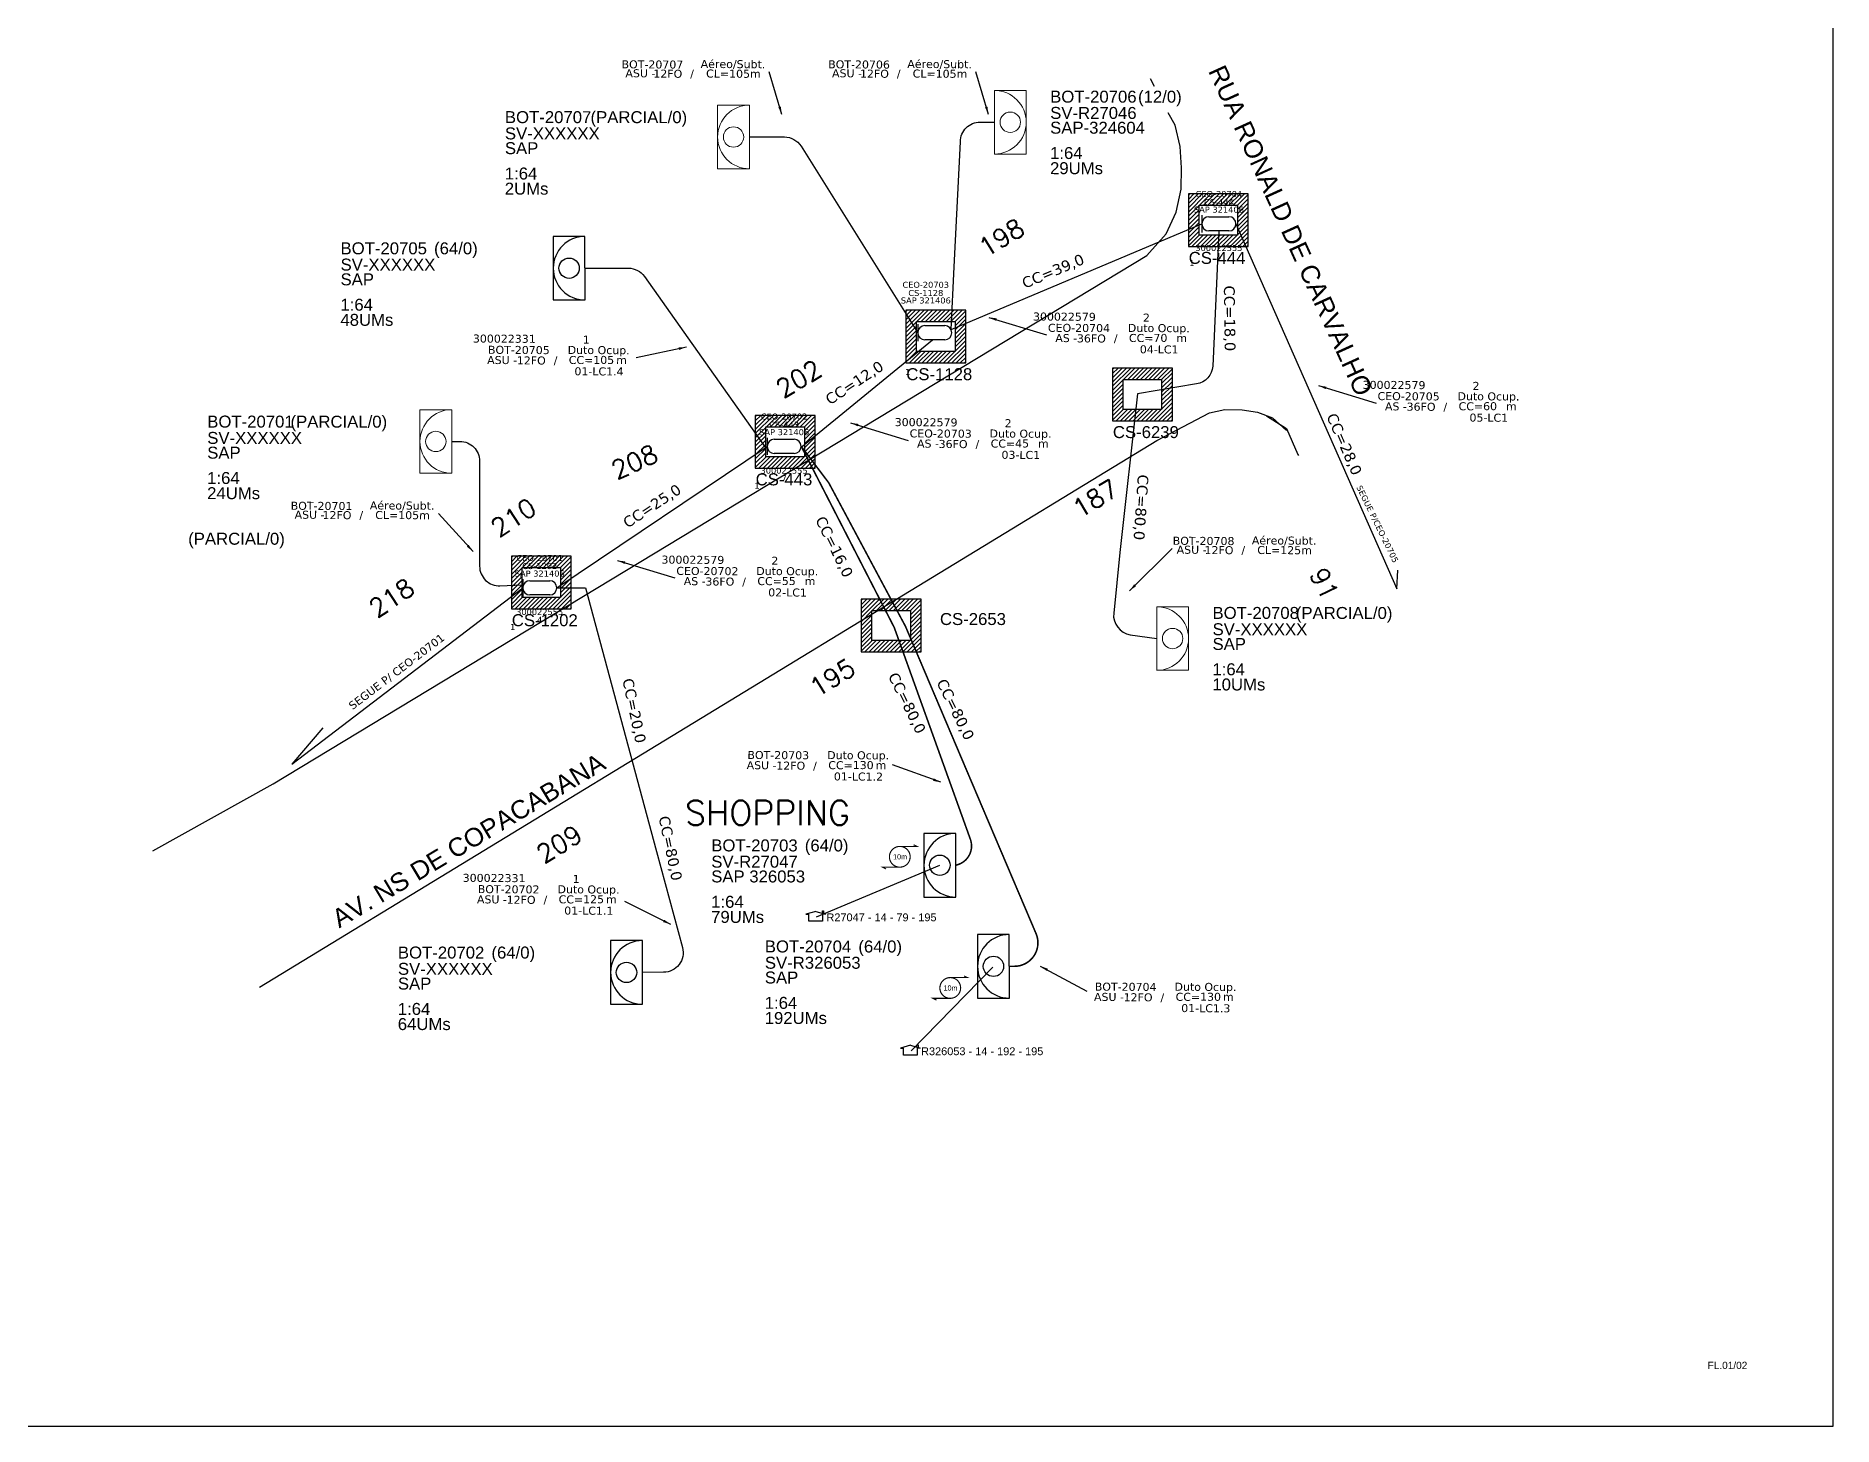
# Model space of a CAD drawing. Header units: metres. Extents: x -1286 to 459, y -500 to 94.
# Drawn here: x -903.9 to -445.1, y -499.8 to -144.8 of the extents above; entities that cross this region are included whole.
import ezdxf
from ezdxf.enums import TextEntityAlignment as Align

# ---------------------------------------------------------------- set-up
doc = ezdxf.new("R2010")
doc.units = ezdxf.units.M
doc.layers.add('DROP DE CLIENTE', color=140, linetype='Continuous', plot=False)
for name, color, linetype in [('Folga', 1, 'Continuous'), ('surveys', 7, 'Continuous'), ('surveys legendas', 7, 'Continuous')]:
    doc.layers.add(name, color=color, linetype=linetype)
doc.styles.add('ARIAL', font='arial.ttf')
doc.styles.add('ROMANS', font='romans.shx')
doc.styles.add('siredit', font='verdana.ttf')
doc.linetypes.add('FENCELINE1', pattern='A,0.25,-0.1,[133,ltypeshp.shx,S=0.1,R=0,X=-0.1,Y=0],-0.1,1', length=1.45)
doc.dimstyles.new('CC', dxfattribs={"dimtxt": 0.8, "dimasz": 2, "dimexe": 0.18, "dimexo": 0.0625, "dimgap": 0.09, "dimtad": 0, "dimdec": 0, "dimrnd": 1, "dimzin": 0, "dimdsep": 46, "dimtxsty": 'siredit', "dimblk": 'NONE', "dimcen": 0, "dimse1": 1, "dimse2": 1, "dimsd1": 1, "dimsd2": 1, "dimclrt": 7, "dimadec": 0, "dimazin": 0, "dimtfac": 1, "dimtdec": 0, "dimtofl": 0, "dimtmove": 0, "dimatfit": 3, "dimfxl": 0, "dimtolj": 1, "dimtzin": 0, "dimarcsym": 0})

# ---------------------------------------------------------------- blocks, each defined once
blk = doc.blocks.new('*X6')
at = {"color": 0, "linetype": 'Continuous'}
for p, q in [((-1.25, 0.34099), (-0.49099, 1.1)), ((-1.25, 0.517767), (-0.667767, 1.1)), ((-1.25, 0.694544), (-0.844544, 1.1)), ((-1.25, 0.87132), (-1.02132, 1.1)), ((-1.25, 1.048097), (-1.198097, 1.1)), ((-0.789214, 0.625), (-0.314214, 1.1)), ((-0.612437, 0.625), (-0.137437, 1.1)), ((-0.43566, 0.625), (0.03934, 1.1)), ((-0.258883, 0.625), (0.216117, 1.1)), ((-0.082107, 0.625), (0.392893, 1.1)), ((0.09467, 0.625), (0.56967, 1.1)), ((0.271447, 0.625), (0.746447, 1.1)), ((0.448223, 0.625), (0.923223, 1.1)), ((0.625, 0.625), (1.1, 1.1)), ((0.801777, 0.625), (1.25, 1.073223)), ((0.8035, 0.449947), (1.25, 0.896447)), ((-1.25, 0.164214), (-0.8035, 0.610714)), ((-1.25, -0.012563), (-0.8035, 0.433937)), ((-1.25, -0.18934), (-0.8035, 0.25716)), ((-1.25, -0.366117), (-0.8035, 0.080383)), ((0.8035, 0.27317), (1.25, 0.71967)), ((0.8035, 0.096393), (1.25, 0.542893)), ((0.8035, -0.080383), (1.25, 0.366117)), ((0.8035, -0.25716), (1.25, 0.18934)), ((0.8035, -0.433937), (1.25, 0.012563)), ((-1.25, -0.542893), (-0.8035, -0.096393)), ((-1.25, -0.71967), (-0.8035, -0.27317)), ((-1.25, -0.896447), (-0.8035, -0.449947)), ((-1.25, -1.073223), (-0.801777, -0.625)), ((-1.1, -1.1), (-0.625, -0.625)), ((-0.923223, -1.1), (-0.448223, -0.625)), ((-0.746447, -1.1), (-0.271447, -0.625)), ((-0.56967, -1.1), (-0.09467, -0.625)), ((-0.392893, -1.1), (0.082107, -0.625)), ((-0.216117, -1.1), (0.258883, -0.625)), ((-0.03934, -1.1), (0.43566, -0.625)), ((0.137437, -1.1), (0.612437, -0.625)), ((0.314214, -1.1), (0.789214, -0.625)), ((0.49099, -1.1), (1.25, -0.34099)), ((0.667767, -1.1), (1.25, -0.517767)), ((0.8035, -0.610714), (1.25, -0.164214)), ((0.844544, -1.1), (1.25, -0.694544)), ((1.02132, -1.1), (1.25, -0.87132)), ((1.198097, -1.1), (1.25, -1.048097))]:
    blk.add_line(p, q, dxfattribs=at)
blk = doc.blocks.new('_None')
blk = doc.blocks.new('A$C07E14978')
at = {"layer": 'Folga', "color": 0, "const_width": 0.146}
blk.add_lwpolyline([(2.23, 2.92, 1.000012), (2.23, 0.28, 0.999978)], format="xyb", close=True, dxfattribs=at)
at = {"layer": 'Folga', "color": 0, "const_width": 0.137}
for points in [[(2.23, 2.92), (4.42, 2.92), (3.98, 3.13)], [(2.23, 0.28), (0.03, 0.28), (0.47, 0.06)]]:
    blk.add_lwpolyline(points, dxfattribs=at)
at = {"layer": 'Folga', "color": 0}
blk.add_text('10m', height=0.659, dxfattribs=at).set_placement((1.38, 1.27))

msp = doc.modelspace()

# ---------------------------------------------------------------- linework, layer by layer
at = {"linetype": 'Continuous'}
for p, q in [((-609.68, -185.17), (-609.68, -198.61)), ((-594.41, -185.17), (-609.68, -185.17)), ((-606.95, -195.7), (-606.95, -188.07)), ((-606.95, -188.07), (-597.14, -188.07)), ((-597.14, -188.07), (-597.14, -195.7)), ((-594.41, -198.61), (-594.41, -185.17)), ((-597.14, -195.7), (-606.95, -195.7)), ((-609.68, -198.61), (-594.41, -198.61)), ((-681.8, -214.86), (-681.8, -228.3)), ((-666.52, -214.86), (-681.8, -214.86)), ((-666.52, -228.3), (-666.52, -214.86)), ((-679.07, -225.4), (-679.07, -217.76)), ((-679.07, -217.76), (-669.25, -217.76)), ((-669.25, -217.76), (-669.25, -225.4)), ((-681.8, -228.3), (-666.52, -228.3)), ((-669.25, -225.4), (-679.07, -225.4)), ((-629.04, -229.64, 51.04), (-629.04, -243.08, 51.04)), ((-613.77, -229.64, 51.04), (-629.04, -229.64, 51.04)), ((-626.32, -240.18, 51.04), (-626.32, -232.55, 51.04)), ((-626.32, -232.55, 51.04), (-616.5, -232.55, 51.04)), ((-616.5, -232.55, 51.04), (-616.5, -240.18, 51.04)), ((-613.77, -243.08, 51.04), (-613.77, -229.64, 51.04)), ((-720.26, -241.73), (-720.26, -255.17)), ((-704.99, -241.73), (-720.26, -241.73)), ((-704.99, -255.17), (-704.99, -241.73)), ((-629.04, -243.08, 51.04), (-613.77, -243.08, 51.04)), ((-616.5, -240.18, 51.04), (-626.32, -240.18, 51.04)), ((-717.53, -252.27), (-717.53, -244.63)), ((-717.53, -244.63), (-707.71, -244.63)), ((-707.71, -244.63), (-707.71, -252.27)), ((-707.71, -252.27), (-717.53, -252.27)), ((-720.26, -255.17), (-704.99, -255.17)), ((-782.53, -277.69), (-782.53, -291.12)), ((-767.25, -277.69), (-782.53, -277.69)), ((-767.25, -291.12), (-767.25, -277.69)), ((-779.8, -288.22), (-779.8, -280.59)), ((-779.8, -280.59), (-769.98, -280.59)), ((-769.98, -280.59), (-769.98, -288.22)), ((-769.98, -288.22), (-779.8, -288.22)), ((-693.2, -288.68), (-693.2, -302.12)), ((-677.93, -288.68), (-693.2, -288.68)), ((-677.93, -302.12), (-677.93, -288.68)), ((-782.53, -291.12), (-767.25, -291.12)), ((-690.47, -299.21), (-690.47, -291.58)), ((-690.47, -291.58), (-680.66, -291.58)), ((-680.66, -291.58), (-680.66, -299.21)), ((-693.2, -302.12), (-677.93, -302.12)), ((-680.66, -299.21), (-690.47, -299.21))]:
    msp.add_line(p, q, dxfattribs=at)
for p, q in [((-604.42, -190.99), (-599.33, -190.99)), ((-599.33, -194.62), (-604.42, -194.62)), ((-777.84, -283.94), (-772.75, -283.94)), ((-772.75, -287.56), (-777.84, -287.56))]:
    msp.add_line(p, q)
at = {"color": 7}
for p, q in [((-676.97, -218.79), (-671.88, -218.79)), ((-671.88, -222.42), (-676.97, -222.42))]:
    msp.add_line(p, q, dxfattribs=at)
at = {"color": 5}
for p, q in [((-715.43, -247.82), (-710.35, -247.82)), ((-710.35, -251.45), (-715.43, -251.45))]:
    msp.add_line(p, q, dxfattribs=at)
for points in [[(-1286.07, -499.81), (-445.07, -499.81), (-445.07, 94.19), (-1286.07, 94.19)], [(-763.75, -196.01), (-771.85, -196.01), (-771.85, -212.25), (-763.73, -212.24)], [(-749.1, -375.84), (-757.21, -375.84), (-757.2, -392.08), (-749.08, -392.07)]]:
    msp.add_lwpolyline(points, close=True)
at = {"color": 3, "elevation": 127.98}
for points in [[(-618.37, -157.71), (-619.37, -155.74)], [(-874.08, -352.88), (-843.33, -335.84), (-620.28, -200.89), (-615.37, -195.35), (-612.83, -189.84), (-611.55, -183.93), (-611.42, -178.52), (-611.74, -173.07), (-613.05, -167.63), (-614.84, -164.48)], [(-846.84, -387.7), (-617.77, -248.15), (-604.29, -241.08), (-600.41, -240.18), (-595.91, -240.27), (-592, -240.9), (-588.24, -242.37), (-584.61, -245.56)]]:
    msp.add_lwpolyline(points, dxfattribs=at)
at = {"color": 7, "lineweight": 18}
msp.add_lwpolyline([(-651.09, -174.98), (-651.1, -158.74), (-659.22, -158.75), (-659.2, -174.99)], close=True, dxfattribs=at)
at = {"lineweight": 18}
for points in [[(-729.87, -178.75), (-729.89, -162.51), (-721.77, -162.51), (-721.76, -178.74)], [(-771.85, -212.25), (-771.86, -196.01), (-763.75, -196.01), (-763.73, -212.24)], [(-805.88, -256.5), (-805.9, -240.27), (-797.78, -240.26), (-797.77, -256.5)], [(-609.63, -306.81), (-609.65, -290.58), (-617.76, -290.59), (-617.75, -306.82)], [(-757.2, -392.08), (-757.21, -375.84), (-749.1, -375.84), (-749.08, -392.07)], [(-663.51, -390.53), (-663.52, -374.29), (-655.4, -374.29), (-655.39, -390.52)]]:
    msp.add_lwpolyline(points, close=True, dxfattribs=at)
at = {"linetype": 'FENCELINE1', "ltscale": 7}
for points in [[(-669.49, -203.82), (-667.89, -171.83, -0.417005), (-662.84, -166.83), (-659.21, -166.87)], [(-721.77, -170.62), (-712.82, -170.62, -0.258504), (-708.58, -172.97), (-689.43, -203.58)], [(-601.88, -194.62), (-603.44, -229.13, -0.345059), (-607.59, -233.69), (-622.71, -236.24), (-627.17, -276.72)], [(-763.74, -204.12), (-752.67, -204.12, -0.243337), (-748.59, -206.23), (-728.43, -234.72)], [(-797.77, -248.38), (-795.66, -248.38, -0.414214), (-790.66, -253.38), (-790.66, -274.33)], [(-790.66, -274.33), (-790.66, -280.23, 0.426232), (-785.45, -285.23), (-779.8, -284.99)], [(-627.17, -276.72), (-628.75, -292.23, 0.403117), (-624.5, -297.72), (-617.76, -298.71)], [(-745.48, -353.06), (-738.87, -377.64, -0.492729), (-743.69, -383.94), (-749.09, -383.95)]]:
    msp.add_lwpolyline(points, format="xyb", dxfattribs=at)
for points in [[(-606.23, -190.62), (-606.23, -194.99)], [(-779.66, -283.56), (-779.66, -287.94)]]:
    msp.add_lwpolyline(points)
for points in [[(-670.26, -219.8), (-606.23, -192.8)], [(-597.52, -192.8), (-556.45, -285.99), (-556.16, -281.25)], [(-689.43, -203.58), (-678.79, -220.61)], [(-670.26, -219.8), (-669.49, -203.82)], [(-708.67, -249.96), (-675.03, -222.42)], [(-728.43, -234.72), (-717.53, -250.12)], [(-770.94, -285.75), (-717.25, -249.63)], [(-830.68, -321.54), (-838.62, -330.81), (-779.66, -285.75)], [(-770.94, -285.75), (-763.6, -285.75), (-745.48, -353.06)]]:
    msp.add_lwpolyline(points, dxfattribs=at)
at = {"color": 7}
msp.add_lwpolyline([(-678.79, -218.42), (-678.79, -222.79)], dxfattribs=at)
at = {"elevation": 127.98}
msp.add_lwpolyline([(-589.71, -241.8), (-584.61, -245.03), (-581.7, -251.72), (-581.57, -252)], dxfattribs=at)
at = {"color": 5}
msp.add_lwpolyline([(-717.25, -247.45), (-717.25, -251.82)], dxfattribs=at)
at = {"color": 1, "linetype": 'FENCELINE1', "ltscale": 7, "const_width": 0.4}
for points in [[(-708.53, -249.63), (-684.78, -295.89), (-674.87, -323.46)], [(-708.53, -249.63), (-701.5, -258.95), (-681.89, -295.64), (-662.15, -342.12)]]:
    msp.add_lwpolyline(points, dxfattribs=at)
for points in [[(-674.87, -323.46), (-665.34, -349.97, -0.431248), (-668.62, -356.46), (-669.08, -356.6)], [(-662.15, -342.12), (-648.57, -374.06, -0.537444), (-654.1, -382.4), (-655.4, -382.4)]]:
    msp.add_lwpolyline(points, format="xyb", dxfattribs=at)
at = {"color": 1, "lineweight": 18}
msp.add_lwpolyline([(-677.19, -364.72), (-677.21, -348.49), (-669.09, -348.48), (-669.07, -364.71)], close=True, dxfattribs=at)
at = {"color": 1}
for points in [[(-669.09, -348.48), (-677.21, -348.49), (-677.19, -364.72), (-669.07, -364.71)], [(-655.4, -374.29), (-663.52, -374.29), (-663.51, -390.53), (-655.39, -390.52)]]:
    msp.add_lwpolyline(points, close=True, dxfattribs=at)
at = {"color": 7, "lineweight": 18}
msp.add_circle((-655.15, -166.87), 2.6, dxfattribs=at)
at = {"lineweight": 18}
for centre in [(-725.82, -170.63), (-767.8, -204.13), (-801.83, -248.38), (-613.7, -298.7), (-659.45, -382.41), (-753.15, -383.96)]:
    msp.add_circle(centre, 2.6, dxfattribs=at)
for centre in [(-767.8, -204.13), (-753.15, -383.96)]:
    msp.add_circle(centre, 2.6)
at = {"color": 1, "lineweight": 18}
msp.add_circle((-673.14, -356.6), 2.6, dxfattribs=at)
at = {"color": 1}
for centre in [(-673.14, -356.6), (-659.45, -382.41)]:
    msp.add_circle(centre, 2.6, dxfattribs=at)
at = {"color": 7, "lineweight": 18}
msp.add_arc((-659.21, -166.87), 8.12, 270.0531, 90.0531, dxfattribs=at)
at = {"lineweight": 18}
for centre, start, end in [((-721.77, -170.62), 90.0531, 270.0531), ((-763.74, -204.12), 90.0531, 270.0531), ((-797.77, -248.38), 90.0531, 270.0531), ((-617.76, -298.71), 270.0531, 90.0531), ((-749.09, -383.95), 90.0531, 270.0531), ((-655.4, -382.4), 90.0531, 270.0531)]:
    msp.add_arc(centre, 8.12, start, end, dxfattribs=at)
for centre, radius, start, end in [((-604.42, -192.8), 1.81, 90, 270), ((-599.33, -192.8), 1.81, 270, 90), ((-763.74, -204.12), 8.12, 90.0531, 270.0531), ((-777.84, -285.75), 1.81, 90, 270), ((-772.75, -285.75), 1.81, 270, 90), ((-749.09, -383.95), 8.12, 90.0531, 270.0531)]:
    msp.add_arc(centre, radius, start, end)
at = {"color": 7}
for centre, start, end in [((-676.97, -220.61), 90, 270), ((-671.88, -220.61), 270, 90)]:
    msp.add_arc(centre, 1.81, start, end, dxfattribs=at)
at = {"color": 5}
for centre, start, end in [((-715.43, -249.63), 90, 270), ((-710.35, -249.63), 270, 90)]:
    msp.add_arc(centre, 1.81, start, end, dxfattribs=at)
at = {"color": 1, "lineweight": 18}
msp.add_arc((-669.08, -356.6), 8.12, 90.0531, 270.0531, dxfattribs=at)
at = {"color": 1}
for centre in [(-669.08, -356.6), (-655.4, -382.4)]:
    msp.add_arc(centre, 8.12, 90.0531, 270.0531, dxfattribs=at)
at = {"layer": 'DROP DE CLIENTE'}
for points in [[(-704.61, -369.8), (-673.14, -356.6)], [(-680.45, -404), (-659.6, -382.58)]]:
    msp.add_lwpolyline(points, dxfattribs=at)
at = {"layer": 'surveys'}
for p, q in [((-704.82, -368.37), (-707.34, -369.1)), ((-707.34, -369.1), (-706.55, -369.1)), ((-706.55, -370.9), (-706.55, -369.11)), ((-703.1, -370.9), (-706.55, -370.9)), ((-704.82, -368.37), (-702.31, -369.1)), ((-703.14, -368.26), (-702.87, -368.26)), ((-703.14, -368.85), (-703.14, -368.26)), ((-702.31, -369.1), (-703.1, -369.1)), ((-703.1, -369.1), (-703.1, -370.9)), ((-702.87, -368.26), (-702.87, -368.93)), ((-680.66, -402.57), (-683.18, -403.3)), ((-683.18, -403.3), (-682.39, -403.3)), ((-682.39, -405.1), (-682.39, -403.31)), ((-680.66, -402.57), (-678.15, -403.3)), ((-678.98, -402.46), (-678.71, -402.46)), ((-678.98, -403.05), (-678.98, -402.46)), ((-678.15, -403.3), (-678.94, -403.3)), ((-678.94, -403.3), (-678.94, -405.1)), ((-678.71, -402.46), (-678.71, -403.12)), ((-678.94, -405.1), (-682.39, -405.1))]:
    msp.add_line(p, q, dxfattribs=at)

# ---------------------------------------------------------------- block references
at = {"linetype": 'Continuous', "xscale": 6.108164328971514, "yscale": 6.108164328971514, "zscale": 12.21632865794303}
for p, rotation in [((-602.05, -191.89), 180.0000000000625), ((-674.16, -221.58), 180.0000000000625), ((-621.41, -236.36, 51.04), 180.0000000000625), ((-712.62, -248.45), 180.0000000000625), ((-774.89, -284.41), 180.0000000000627), ((-685.56, -295.4), 180.0000000000625)]:
    msp.add_blockref('*X6', p, dxfattribs=dict(at, rotation=rotation))
at = {"layer": 'Folga', "xscale": 2.006958307478562, "yscale": 2.006958307478562, "zscale": 2.006958307478562}
for p in [(-687.84, -357.65), (-674.96, -391.14)]:
    msp.add_blockref('A$C07E14978', p, dxfattribs=at)

# ---------------------------------------------------------------- texts
for s, height, rotation, style, p in [('BOT-20707', 2.043, 359.69, 'siredit', (-746.53, -152.1)), ('Aéreo/Subt.', 2.0434, 359.69, 'siredit', (-725.96, -152.01)), ('BOT-20706', 2.043, 359.69, 'siredit', (-693.77, -152.1)), ('Aéreo/Subt.', 2.0434, 359.69, 'siredit', (-673.2, -152.01)), ('ASU -', 2.043, 359.69, 'siredit', (-749.6, -154.36)), ('12FO', 2.043, 359.69, 'siredit', (-742.6, -154.46)), ('/', 2.04, 359.69, 'siredit', (-736.41, -154.46)), ('CL=105m', 2.043, 359.69, 'siredit', (-725.85, -154.46)), ('ASU -', 2.043, 359.69, 'siredit', (-696.84, -154.36)), ('12FO', 2.043, 359.69, 'siredit', (-689.84, -154.46)), ('/', 2.04, 359.69, 'siredit', (-683.65, -154.46)), ('CL=105m', 2.043, 359.69, 'siredit', (-673.1, -154.46)), ('198', 4.693, 31.176, 'ROMANS', (-657.39, -196.3, 255.96)), ('300022579', 2.043, 359.69, 'siredit', (-641.33, -216.51)), ('CEO-20704', 2.043, 359.69, 'siredit', (-637.61, -219.39)), ('Duto Ocup.', 2.043, 359.69, 'siredit', (-617.23, -219.42)), ('2', 2.04, 359.69, 'siredit', (-620.39, -216.75)), ('300022331', 2.043, 359.69, 'siredit', (-784.35, -222.13)), ('BOT-20705', 2.043, 359.69, 'siredit', (-780.64, -225.01)), ('Duto Ocup.', 2.043, 359.69, 'siredit', (-760.25, -225.04)), ('1', 2.04, 359.69, 'siredit', (-763.42, -222.37)), ('AS - ', 2.043, 359.69, 'siredit', (-640.41, -221.98)), ('36FO', 2.043, 359.69, 'siredit', (-634.44, -222.07)), ('/', 2.04, 359.69, 'siredit', (-628.25, -222.07)), ('CC=', 2.043, 359.69, 'siredit', (-621.72, -221.96)), ('04-LC1', 2.043, 359.69, 'siredit', (-617.14, -224.86)), ('m', 2.04, 359.69, 'siredit', (-611.39, -221.96)), ('ASU - ', 2.043, 359.69, 'siredit', (-784.46, -227.59)), ('12FO', 2.043, 359.69, 'siredit', (-777.46, -227.69)), ('/', 2.04, 359.69, 'siredit', (-771.27, -227.69)), ('CC=', 2.043, 359.69, 'siredit', (-764.75, -227.58)), ('01-LC1.4', 2.043, 359.69, 'siredit', (-760.17, -230.48)), ('m', 2.04, 359.69, 'siredit', (-754.42, -227.58)), ('202', 4.693, 31.176, 'ROMANS', (-709.17, -232.37, 127.98)), ('300022579', 2.043, 359.69, 'siredit', (-557.16, -233.95, 116.79)), ('2', 2.04, 359.69, 'siredit', (-536.22, -234.19, 116.79)), ('CEO-20705', 2.043, 359.69, 'siredit', (-553.44, -236.83, 116.79)), ('AS - ', 2.043, 359.69, 'siredit', (-556.24, -239.42, 116.79)), ('36FO', 2.043, 359.69, 'siredit', (-550.26, -239.51, 116.79)), ('/', 2.04, 359.69, 'siredit', (-544.08, -239.51, 116.79)), ('Duto Ocup.', 2.043, 359.69, 'siredit', (-533.05, -236.86, 116.79)), ('CC=', 2.043, 359.69, 'siredit', (-537.55, -239.4, 116.79)), ('300022579', 2.043, 359.69, 'siredit', (-676.64, -243.47)), ('2', 2.04, 359.69, 'siredit', (-655.7, -243.71)), ('05-LC1', 2.043, 359.69, 'siredit', (-532.97, -242.3, 116.79)), ('m', 2.04, 359.69, 'siredit', (-527.22, -239.4, 116.79)), ('CEO-20703', 2.043, 359.69, 'siredit', (-672.92, -246.35)), ('Duto Ocup.', 2.043, 359.69, 'siredit', (-652.54, -246.38)), ('208', 4.693, 24.0694, 'ROMANS', (-751.11, -253.58, 127.98)), ('AS - ', 2.043, 359.69, 'siredit', (-675.72, -248.93)), ('36FO', 2.043, 359.69, 'siredit', (-669.75, -249.03)), ('/', 2.04, 359.69, 'siredit', (-663.56, -249.03)), ('CC=', 2.043, 359.69, 'siredit', (-657.03, -248.92)), ('03-LC1', 2.043, 359.69, 'siredit', (-652.46, -251.81)), ('m', 2.04, 359.69, 'siredit', (-646.7, -248.92)), ('187', 4.693, 31.3503, 'ROMANS', (-633.44, -262.92, 127.98)), ('BOT-20701', 2.043, 359.69, 'siredit', (-831.01, -264.83)), ('ASU -', 2.043, 359.69, 'siredit', (-834.07, -267.09)), ('12FO', 2.043, 359.69, 'siredit', (-827.07, -267.19)), ('Aéreo/Subt.', 2.0434, 359.69, 'siredit', (-810.43, -264.74)), ('CL=105m', 2.043, 359.69, 'siredit', (-810.33, -267.19)), ('210', 4.693, 33.4895, 'ROMANS', (-782.01, -267.82, 127.98)), ('/', 2.04, 359.69, 'siredit', (-820.89, -267.19)), ('BOT-20708', 2.043, 359.69, 'siredit', (-605.79, -273.77)), ('ASU -', 2.043, 359.69, 'siredit', (-608.85, -276.03)), ('12FO', 2.043, 359.69, 'siredit', (-601.86, -276.13)), ('/', 2.04, 359.69, 'siredit', (-595.67, -276.13)), ('Aéreo/Subt.', 2.0434, 359.69, 'siredit', (-585.22, -273.68)), ('CL=125m', 2.043, 359.69, 'siredit', (-585.11, -276.13)), ('300022579', 2.043, 359.69, 'siredit', (-736.2, -278.59)), ('2', 2.04, 359.69, 'siredit', (-715.27, -278.83)), ('218', 4.693, 33.4895, 'ROMANS', (-813.13, -288.3, 127.98)), ('CEO-20702', 2.043, 359.69, 'siredit', (-732.49, -281.47)), ('AS - ', 2.043, 359.69, 'siredit', (-735.29, -284.06)), ('36FO', 2.043, 359.69, 'siredit', (-729.31, -284.15)), ('/', 2.04, 359.69, 'siredit', (-723.12, -284.15)), ('Duto Ocup.', 2.043, 359.69, 'siredit', (-712.1, -281.5)), ('CC=', 2.043, 359.69, 'siredit', (-716.6, -284.04)), ('m', 2.04, 359.69, 'siredit', (-706.27, -284.04)), ('91', 4.693, 296.3285, 'ROMANS', (-574.98, -284.71, 127.98)), ('02-LC1', 2.043, 359.69, 'siredit', (-712.02, -286.94)), ('SEGUE P/ CEO-20701', 2.0434, 37.3093, 'siredit', (-811.86, -307.15)), ('195', 4.693, 31.3503, 'ROMANS', (-700.57, -308.67, 127.98)), ('ASU - ', 2.043, 359.69, 'siredit', (-718.21, -331.06)), ('BOT-20703', 2.043, 359.69, 'siredit', (-714.39, -328.47)), ('12FO', 2.043, 359.69, 'siredit', (-711.21, -331.16)), ('/', 2.04, 359.69, 'siredit', (-705.02, -331.16)), ('Duto Ocup.', 2.043, 359.69, 'siredit', (-694, -328.51)), ('CC=', 2.043, 359.69, 'siredit', (-698.49, -331.05)), ('01-LC1.2', 2.043, 359.69, 'siredit', (-693.92, -333.94)), ('m', 2.04, 359.69, 'siredit', (-688.16, -331.05)), ('209', 4.693, 31.3503, 'ROMANS', (-770.32, -351.16, 127.98)), ('300022331', 2.043, 359.69, 'siredit', (-786.95, -359.85)), ('BOT-20702', 2.043, 359.69, 'siredit', (-783.24, -362.73)), ('Duto Ocup.', 2.043, 359.69, 'siredit', (-762.85, -362.77)), ('1', 2.04, 359.69, 'siredit', (-766.01, -360.1)), ('ASU - ', 2.043, 359.69, 'siredit', (-787.06, -365.32)), ('12FO', 2.043, 359.69, 'siredit', (-780.06, -365.42)), ('/', 2.04, 359.69, 'siredit', (-773.87, -365.42)), ('CC=', 2.043, 359.69, 'siredit', (-767.34, -365.31)), ('m', 2.04, 359.69, 'siredit', (-757.01, -365.31)), ('01-LC1.1', 2.043, 359.69, 'siredit', (-762.77, -368.2)), ('ASU - ', 2.043, 359.69, 'siredit', (-629.51, -390.22)), ('BOT-20704', 2.043, 359.69, 'siredit', (-625.69, -387.63)), ('12FO', 2.043, 359.69, 'siredit', (-622.52, -390.31)), ('/', 2.04, 359.69, 'siredit', (-616.33, -390.31)), ('Duto Ocup.', 2.043, 359.69, 'siredit', (-605.31, -387.66)), ('CC=', 2.043, 359.69, 'siredit', (-609.8, -390.2)), ('m', 2.04, 359.69, 'siredit', (-599.47, -390.2)), ('01-LC1.3', 2.043, 359.69, 'siredit', (-605.23, -393.1))]:
    msp.add_text(s, height=height, rotation=rotation, dxfattribs=dict(style=style)).set_placement(p, align=Align.MIDDLE_CENTER)
at = {"color": 5, "style": 'ARIAL'}
for s, rotation, p in [('RUA RONALD DE CARVALHO', 294.4711, (-604.7, -153.73, 127.98)), ('AV. NS DE COPACABANA', 30.9186, (-826.5, -372.75, 403.76))]:
    msp.add_text(s, height=4.6926, rotation=rotation, dxfattribs=at).set_placement(p)
at = {"linetype": 'FENCELINE1', "ltscale": 7, "style": 'ARIAL'}
for s, p in [('BOT-20706', (-644.97, -161.85)), ('SV-R27046', (-644.97, -166.01)), ('SAP-324604', (-644.98, -169.78)), ('1:64', (-645, -176.25)), ('29UMs', (-645, -180.12))]:
    msp.add_text(s, height=3.056, rotation=359.9724, dxfattribs=at).set_placement(p)
at = {"color": 7, "style": 'ARIAL'}
msp.add_text('        (12/0)', height=3.0561, rotation=359.9724, dxfattribs=at).set_placement((-621.7, -161.86), align=Align.CENTER)
for s, height, rotation, style, p in [('BOT-20707', 3.056, 359.9724, 'ARIAL', (-784.2, -167.08)), ('SV-XXXXXX', 3.056, 359.9724, 'ARIAL', (-784.19, -171.24)), ('SAP', 3.056, 359.9724, 'ARIAL', (-784.2, -175.01)), ('1:64', 3.056, 359.9724, 'ARIAL', (-784.23, -181.48)), ('2UMs', 3.056, 359.9724, 'ARIAL', (-784.23, -185.35)), ('SV-XXXXXX', 3.056, 359.9724, 'ARIAL', (-826.16, -204.74)), ('BOT-20705', 3.056, 359.9724, 'ARIAL', (-826.17, -200.58)), ('CC=39,0', 2.746, 22.7688, 'siredit', (-651.46, -209.39)), ('SAP', 3.056, 359.9724, 'ARIAL', (-826.17, -208.51)), ('CC=18,0', 2.746, 270.7966, 'siredit', (-600.61, -208.56, 127.98)), ('1:64', 3.056, 359.9724, 'ARIAL', (-826.2, -214.98)), ('48UMs', 3.056, 359.9724, 'ARIAL', (-826.2, -218.85)), ('70', 2.043, 359.69, 'siredit', (-618.61, -222.94)), ('105', 2.043, 359.69, 'siredit', (-761.64, -228.56)), ('CC=12,0', 2.746, 33.5255, 'siredit', (-701.2, -239.16)), ('60', 2.043, 359.69, 'siredit', (-534.44, -240.38, 116.79)), ('BOT-20701', 3.056, 359.9724, 'ARIAL', (-860.2, -244.83)), ('CC=28,0', 2.746, 293.6929, 'siredit', (-574.49, -241.92, -127.98)), ('SV-XXXXXX', 3.056, 359.9724, 'ARIAL', (-860.2, -249)), ('SAP', 3.056, 359.9724, 'ARIAL', (-860.21, -252.77)), ('45', 2.043, 359.69, 'siredit', (-653.93, -249.89)), ('1:64', 3.056, 359.9724, 'ARIAL', (-860.23, -259.23)), ('24UMs', 3.056, 359.9724, 'ARIAL', (-860.23, -263.11)), ('CC=25,0', 2.746, 33.5255, 'siredit', (-752.88, -270.63)), ('CC=80,0', 2.746, 266.2278, 'siredit', (-622.56, -256.74)), ('CC=16,0', 2.746, 296.1698, 'siredit', (-705.01, -268.34)), ('55', 2.043, 359.69, 'siredit', (-713.49, -285.02)), ('BOT-20708', 3.056, 359.9724, 'ARIAL', (-603.52, -293.68)), ('SV-XXXXXX', 3.056, 359.9724, 'ARIAL', (-603.51, -297.85)), ('SAP', 3.056, 359.9724, 'ARIAL', (-603.52, -301.62)), ('1:64', 3.056, 359.9724, 'ARIAL', (-603.55, -308.08)), ('CC=20,0', 2.746, 281.7241, 'siredit', (-754.2, -309.18)), ('CC=80,0', 2.746, 296.1698, 'siredit', (-686.44, -308.23)), ('CC=80,0', 2.746, 296.1698, 'siredit', (-674.06, -309.87)), ('10UMs', 3.056, 359.9724, 'ARIAL', (-603.55, -311.96)), ('130', 2.043, 359.69, 'siredit', (-695.39, -332.02)), ('CC=80,0', 2.746, 281.7241, 'siredit', (-744.96, -344.31)), ('125', 2.043, 359.69, 'siredit', (-764.24, -366.28)), ('BOT-20702', 3.056, 359.9724, 'ARIAL', (-811.52, -380.41)), ('SAP', 3.056, 359.9724, 'ARIAL', (-811.52, -388.34)), ('SV-XXXXXX', 3.056, 359.9724, 'ARIAL', (-811.51, -384.57)), ('130', 2.043, 359.69, 'siredit', (-606.7, -391.18)), ('1:64', 3.056, 359.9724, 'ARIAL', (-811.55, -394.81)), ('64UMs', 3.056, 359.9724, 'ARIAL', (-811.55, -398.68))]:
    msp.add_text(s, height=height, rotation=rotation, dxfattribs=dict(style=style)).set_placement(p)
at = {"style": 'ARIAL'}
for s, height, p in [('        (PARCIAL/0)', 3.0561, (-754.74, -167.09)), ('(64/0)', 3.056, (-796.71, -200.59)), ('       (PARCIAL/0)', 3.0561, (-830.75, -244.85)), ('        (PARCIAL/0)', 3.0561, (-857.47, -274.74)), ('       (PARCIAL/0)', 3.0561, (-574.06, -293.7)), ('(64/0)', 3.056, (-782.06, -380.42))]:
    msp.add_text(s, height=height, rotation=359.9724, dxfattribs=at).set_placement(p, align=Align.CENTER)
at = {"style": 'siredit'}
for s, height, p in [('CEO-20704', 1.53, (-601.89, -184.41)), ('CS-444', 1.537, (-601.88, -186.49)), ('SAP 321406', 1.537, (-601.88, -188.4)), ('300022555', 1.53, (-601.89, -198.22)), ('1', 1.53, (-601.89, -200.21)), ('300022555', 1.53, (-712.91, -255.05)), ('7', 1.53, (-712.91, -257.04)), ('CEO-20701', 1.53, (-775.32, -277.36)), ('CS-1202', 1.537, (-775.3, -279.43)), ('SAP 321406', 1.537, (-775.3, -281.34)), ('300022555', 1.53, (-775.32, -291.17)), ('4', 1.53, (-775.32, -293.16))]:
    msp.add_text(s, height=height, dxfattribs=at).set_placement(p, align=Align.TOP_CENTER)
for s, height, style, p in [('CS-444', 3.056, 'ARIAL', (-609.6, -203.03)), ('1', 1.53, 'siredit', (-609.45, -203.6)), ('1', 1.53, 'siredit', (-682.01, -231.4)), ('CS-6239', 3.056, 'ARIAL', (-628.96, -247.51, 51.04)), ('CS-443', 3.056, 'ARIAL', (-720.17, -259.59)), ('1', 1.53, 'siredit', (-720.47, -260.43)), ('CS-1202', 3.056, 'ARIAL', (-782.44, -295.55)), ('CS-2653', 3.056, 'ARIAL', (-673.11, -295.25)), ('1', 1.53, 'siredit', (-782.88, -296.55)), ('SHOPPING', 6.257, 'ROMANS', (-738.18, -346.35, 255.96))]:
    msp.add_text(s, height=height, dxfattribs=dict(style=style)).set_placement(p)
at = {"color": 7, "style": 'siredit'}
for s, height, p in [('CEO-20703', 1.53, (-676.74, -207.61)), ('CS-1128', 1.537, (-676.72, -209.69)), ('SAP 321406', 1.537, (-676.72, -211.6))]:
    msp.add_text(s, height=height, dxfattribs=at).set_placement(p, align=Align.TOP_CENTER)
at = {"color": 7, "style": 'ARIAL'}
msp.add_text('CS-1128', height=3.056, dxfattribs=at).set_placement((-681.71, -232.73))
at = {"color": 5, "style": 'siredit'}
for s, height, p in [('CEO-20702', 1.53, (-712.91, -241.24)), ('SAP 321406', 1.537, (-712.89, -245.23)), ('CS-443', 1.537, (-712.89, -243.32))]:
    msp.add_text(s, height=height, dxfattribs=at).set_placement(p, align=Align.TOP_CENTER)
at = {"style": 'siredit'}
msp.add_text('SEGUE P/CEO-20705', height=1.5305, rotation=295.9744, dxfattribs=at).set_placement((-560.71, -269.13), align=Align.TOP_CENTER)
at = {"color": 1, "style": 'ARIAL'}
for s, p in [('BOT-20703', (-731.51, -353.05)), ('SAP 326053', (-731.52, -360.98)), ('SV-R27047', (-731.5, -357.21)), ('1:64', (-731.54, -367.45)), ('79UMs', (-731.54, -371.32)), ('BOT-20704', (-717.83, -378.86)), ('SV-R326053', (-717.82, -383.02)), ('SAP', (-717.83, -386.79)), ('1:64', (-717.86, -393.26)), ('192UMs', (-717.86, -397.13))]:
    msp.add_text(s, height=3.056, rotation=359.9724, dxfattribs=at).set_placement(p)
for p in [(-702.05, -353.06), (-688.37, -378.87)]:
    msp.add_text('(64/0)', height=3.056, rotation=359.9724, dxfattribs=at).set_placement(p, align=Align.CENTER)
at = {"style": 'ARIAL'}
msp.add_text('FL.01/02', height=1.84, dxfattribs=at).set_placement((-472.03, -484.31), align=Align.MIDDLE_CENTER)
at = {"layer": 'surveys legendas', "color": 0, "style": 'ARIAL'}
for s, p in [('R27047 - 14 - 79 - 195', (-702.09, -370.9)), ('R326053 - 14 - 192 - 195', (-677.93, -405.1))]:
    msp.add_text(s, height=2, dxfattribs=at).set_placement(p)

# ---------------------------------------------------------------- leaders
for points in [[(-713.49, -164.85), (-716.7, -154.02)], [(-660.73, -164.85), (-663.94, -154.02)], [(-660.61, -216.68), (-645.92, -221.13)], [(-737.83, -224.27), (-750.7, -227)], [(-576.44, -234.12, 116.79), (-561.75, -238.57, 116.79)], [(-695.92, -243.64), (-681.23, -248.09)], [(-792.33, -276.5), (-801.17, -266.75)], [(-755.48, -278.76), (-740.8, -283.21)], [(-624.71, -286.52), (-613.84, -275.69)], [(-672.87, -335.42), (-685.25, -330.95)], [(-741.84, -371.71), (-753.61, -365.82)], [(-647.49, -382.34), (-635.63, -388.71)]]:
    msp.add_leader(points, dimstyle='CC', override={"dimgap": 0.09, "dimtad": 0})

doc.saveas('drawing.dxf')
